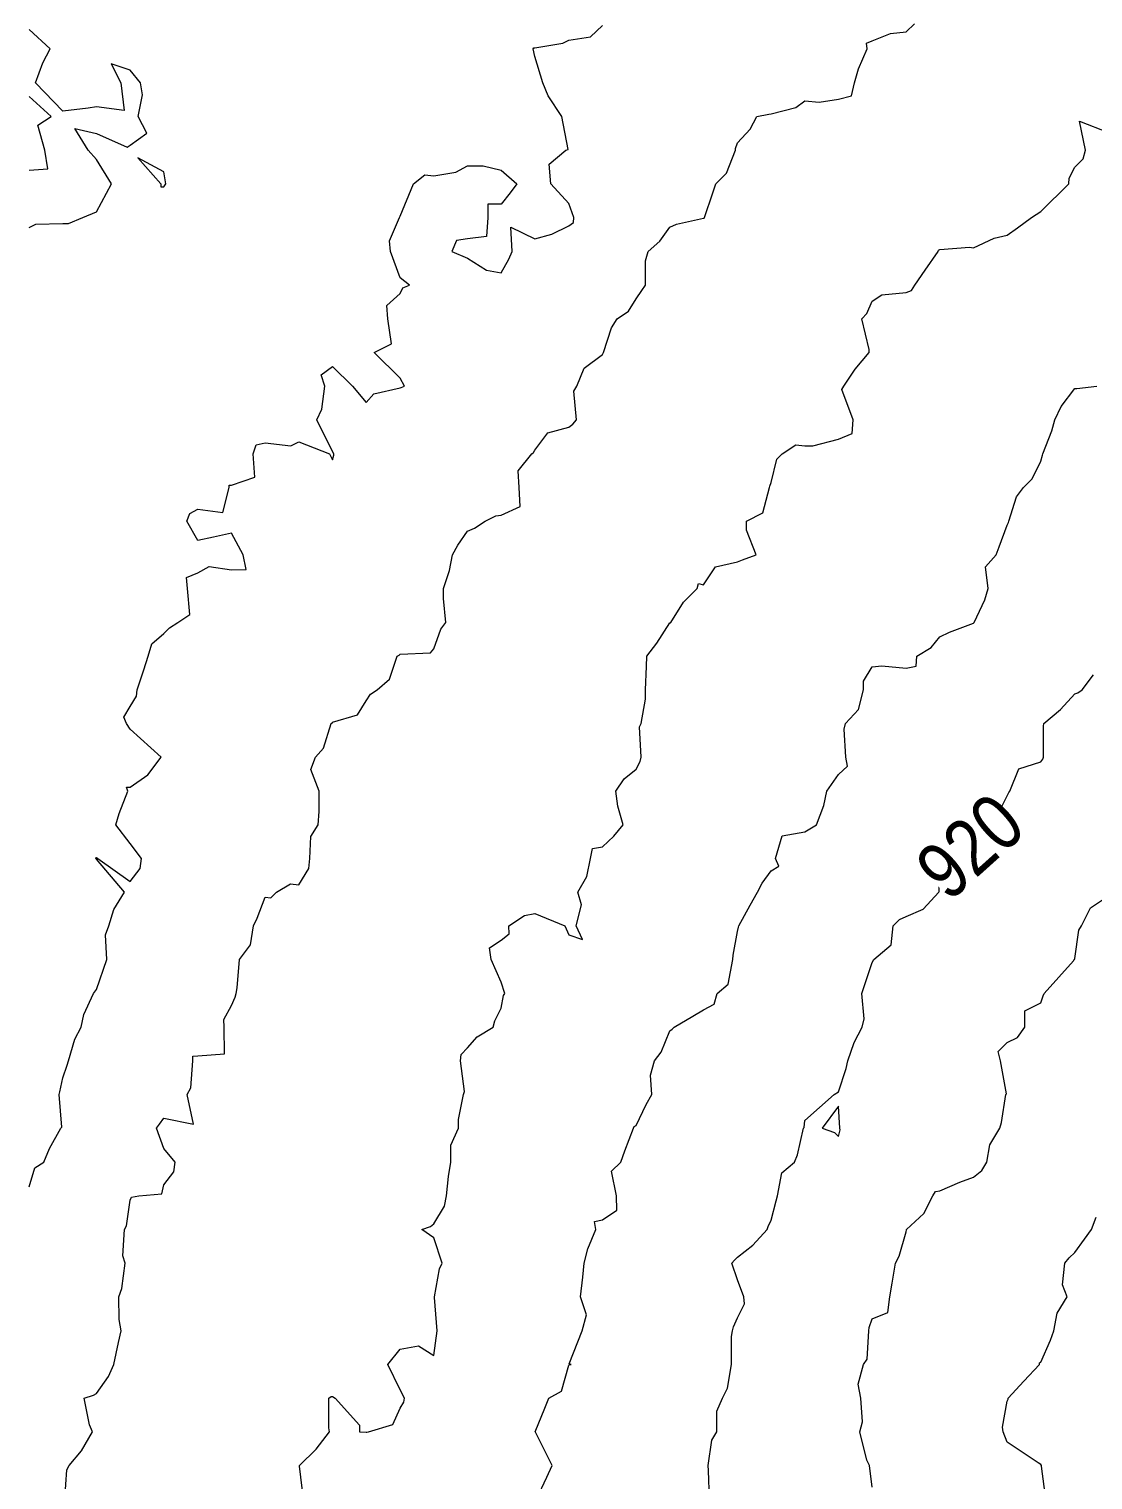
# Model space of a CAD drawing. Extents: x 537850 to 541798, y 6045627 to 6050132.
# Drawn here: x 539729.3 to 539824, y 6047119.7 to 6047248.8 of the extents above; entities that cross this region are included whole.
import ezdxf

# ---------------------------------------------------------------- set-up
doc = ezdxf.new("R2010")
doc.units = 0
doc.header["$LTSCALE"] = 5
doc.linetypes.add('DASHED2', pattern=[9.525, 6.35, -3.175])
doc.layers.add('Contour_Line_Intermediate', color=7, linetype='DASHED2', true_color=0xd9d9d9)
doc.layers.add('Contour_Line_Major', color=7, linetype='Continuous', true_color=0x6b6b6b)
doc.styles.get("Standard").update_dxf_attribs({"font": 'ARIALN.TTF'})

msp = doc.modelspace()

# ---------------------------------------------------------------- linework, layer by layer
at = {"layer": 'Contour_Line_Intermediate', "linetype": 'Continuous', "lineweight": 13, "flags": 128}
for points, elevation in [([(539729.338, 6047145.816), (539729.855, 6047147.498), (539730.644, 6047148.015), (539731.149, 6047149.204), (539732.156, 6047151.015), (539732.248, 6047151.104), (539732.026, 6047154.015), (539732.08, 6047154.273), (539732.338, 6047155.501), (539732.717, 6047156.636), (539732.843, 6047157.014), (539733.42, 6047158.932), (539733.963, 6047160.014), (539734.221, 6047161.131), (539735.077, 6047163.014), (539735.338, 6047163.372), (539736.257, 6047166.014), (539736.136, 6047168.216), (539736.422, 6047169.014), (539736.878, 6047170.474), (539737.825, 6047172.014), (539735.338, 6047174.954), (539735.287, 6047175.014), (539735.295, 6047175.057), (539735.338, 6047175.093), (539735.47, 6047175.014), (539738.338, 6047172.966), (539739.22, 6047174.132), (539739.343, 6047175.014), (539738.338, 6047176.349), (539737.062, 6047178.013), (539737.345, 6047179.006), (539738.117, 6047181.013), (539737.999, 6047181.352), (539738.338, 6047181.352), (539739.912, 6047182.439), (539741.1, 6047184.013), (539738.338, 6047186.511), (539738.015, 6047187.013), (539737.773, 6047187.577), (539738.338, 6047188.517), (539738.889, 6047189.462), (539738.966, 6047190.013), (539739.558, 6047191.793), (539739.944, 6047193.013), (539740.246, 6047194.104), (539741.338, 6047195.026), (539741.831, 6047195.519), (539742.571, 6047196.013), (539743.631, 6047196.719), (539743.422, 6047199.012), (539743.349, 6047200.001), (539744.337, 6047200.414), (539745.364, 6047200.986), (539747.337, 6047200.687), (539748.642, 6047200.707), (539748.377, 6047202.012), (539747.337, 6047203.954), (539745.748, 6047203.601), (539744.337, 6047203.288), (539743.368, 6047205.012), (539743.647, 6047205.703), (539744.337, 6047206.085), (539746.574, 6047205.776), (539747.126, 6047208.012), (539747.145, 6047208.204), (539747.337, 6047208.204), (539749.417, 6047208.932), (539749.285, 6047211.012), (539749.538, 6047211.811), (539750.337, 6047211.992), (539752.626, 6047211.723), (539753.337, 6047212.079), (539756.057, 6047211.012), (539756.337, 6047210.462), (539756.459, 6047210.89), (539756.437, 6047211.012), (539756.337, 6047211.195), (539754.937, 6047214.012), (539755.373, 6047214.976), (539755.651, 6047217.012), (539755.321, 6047218.027), (539756.337, 6047218.775), (539758.101, 6047217.012), (539759.337, 6047215.559), (539760.004, 6047216.344), (539762.337, 6047216.857), (539762.434, 6047216.914), (539762.734, 6047217.012), (539762.337, 6047217.717), (539760.042, 6047220.011), (539761.572, 6047220.776), (539761.253, 6047223.011), (539761.15, 6047224.198), (539762.337, 6047225.248), (539762.597, 6047225.751), (539763.185, 6047226.011), (539762.337, 6047226.659), (539761.482, 6047229.011), (539761.4, 6047229.947), (539762.296, 6047232.011), (539762.337, 6047232.153), (539763.538, 6047235.011), (539764.542, 6047235.806), (539765.336, 6047235.723), (539767.297, 6047236.05), (539768.336, 6047236.628), (539769.719, 6047236.628), (539771.336, 6047236.223), (539772.73, 6047235.011), (539772.125, 6047234.221), (539771.336, 6047233.192), (539770.155, 6047233.192), (539770.155, 6047232.011), (539770.017, 6047230.33), (539768.336, 6047230.11), (539767.364, 6047229.984), (539766.933, 6047229.011), (539768.336, 6047228.409), (539770.021, 6047227.326), (539771.336, 6047227.107), (539772.021, 6047228.326), (539772.314, 6047229.011), (539772.193, 6047231.154), (539774.336, 6047230.112), (539775.82, 6047230.526), (539777.336, 6047231.265), (539777.757, 6047231.59), (539777.783, 6047232.011), (539777.336, 6047233.264), (539775.734, 6047235.011), (539775.589, 6047236.758), (539777.092, 6047238.011), (539777.273, 6047238.073), (539776.722, 6047241.01), (539775.495, 6047242.851), (539775.049, 6047244.01), (539774.336, 6047246.33), (539774.166, 6047247.01), (539774.236, 6047247.111), (539774.336, 6047247.123), (539776.81, 6047247.536), (539777.336, 6047247.786), (539779.272, 6047248.074), (539780.336, 6047249.083)], 923.956), ([(539732.517, 6047118.016), (539732.701, 6047120.653), (539732.921, 6047121.016), (539734.019, 6047122.335), (539734.981, 6047124.016), (539734.713, 6047124.641), (539734.237, 6047127.016), (539735.071, 6047127.283), (539735.338, 6047127.42), (539736.421, 6047128.933), (539736.872, 6047130.016), (539737.299, 6047131.976), (539737.525, 6047133.016), (539737.348, 6047134.005), (539737.337, 6047136.015), (539737.578, 6047136.776), (539737.883, 6047139.015), (539737.671, 6047139.682), (539737.837, 6047142.015), (539737.999, 6047142.354), (539738.338, 6047144.629), (539738.463, 6047144.89), (539739.119, 6047145.015), (539741.158, 6047145.195), (539741.338, 6047145.995), (539742.203, 6047147.149), (539742.348, 6047148.015), (539741.338, 6047149.227), (539740.667, 6047151.015), (539740.957, 6047151.395), (539741.338, 6047151.916), (539743.966, 6047151.386), (539743.417, 6047154.015), (539743.724, 6047154.628), (539743.894, 6047157.014), (539743.921, 6047157.431), (539744.337, 6047157.461), (539746.719, 6047157.633), (539746.701, 6047160.014), (539746.656, 6047160.696), (539747.337, 6047161.923), (539747.684, 6047162.668), (539747.765, 6047163.014), (539747.845, 6047163.521), (539748.057, 6047166.014), (539749.027, 6047167.324), (539749.312, 6047169.014), (539749.634, 6047169.717), (539750.337, 6047171.577), (539750.847, 6047171.504), (539751.355, 6047172.014), (539752.593, 6047172.757), (539753.337, 6047172.675), (539754.237, 6047174.114), (539754.321, 6047175.014), (539754.392, 6047176.958), (539755.063, 6047178.013), (539755.151, 6047179.199), (539755.151, 6047181.013), (539754.412, 6047182.938), (539754.802, 6047184.013), (539755.533, 6047184.817), (539756.221, 6047187.013), (539756.29, 6047187.06), (539756.337, 6047187.124), (539758.559, 6047187.791), (539759.337, 6047189.035), (539759.713, 6047189.637), (539760.314, 6047190.013), (539761.391, 6047190.958), (539762.086, 6047193.013), (539762.249, 6047193.1), (539762.337, 6047193.195), (539765.05, 6047193.299), (539765.336, 6047193.666), (539765.954, 6047195.395), (539766.403, 6047196.013), (539766.21, 6047198.139), (539766.21, 6047199.012), (539766.722, 6047200.627), (539766.995, 6047202.012), (539767.468, 6047202.88), (539768.336, 6047204.12), (539768.961, 6047204.388), (539769.897, 6047205.012), (539770.854, 6047205.495), (539771.336, 6047205.539), (539773.029, 6047206.319), (539772.94, 6047208.012), (539772.852, 6047209.496), (539774.049, 6047211.012), (539774.214, 6047211.134), (539774.336, 6047211.33), (539775.465, 6047212.883), (539777.336, 6047213.382), (539777.706, 6047213.641), (539778.036, 6047214.012), (539777.785, 6047216.563), (539778.067, 6047217.012), (539778.716, 6047218.631), (539780.336, 6047219.84), (539780.4, 6047219.947), (539780.421, 6047220.011), (539781.15, 6047222.197), (539781.638, 6047223.011), (539782.644, 6047223.703), (539783.336, 6047224.792), (539783.83, 6047225.517), (539784.166, 6047226.011), (539784.166, 6047228.18), (539784.393, 6047229.011), (539785.442, 6047229.904), (539786.335, 6047231.164), (539786.927, 6047231.419), (539789.335, 6047231.953), (539789.371, 6047231.975), (539789.41, 6047232.011), (539790.141, 6047234.205), (539790.41, 6047235.011), (539791.372, 6047235.973), (539792.156, 6047238.011), (539792.176, 6047238.17), (539792.335, 6047238.65), (539793.461, 6047239.884), (539794.059, 6047241.01), (539795.142, 6047241.204), (539795.335, 6047241.247), (539797.547, 6047241.798), (539798.335, 6047242.409), (539799.6, 6047242.276), (539801.335, 6047242.553), (539802.49, 6047242.854), (539802.762, 6047244.01), (539803.101, 6047245.244), (539803.885, 6047247.01), (539803.828, 6047247.517), (539804.335, 6047247.719), (539805.948, 6047248.397), (539807.334, 6047248.548), (539808.092, 6047249.253)], 922.956), ([(539753.76, 6047118.016), (539753.382, 6047120.972), (539753.384, 6047121.016), (539754.867, 6047122.486), (539756.067, 6047124.016), (539755.989, 6047124.364), (539755.989, 6047127.016), (539756.202, 6047127.151), (539756.337, 6047127.174), (539756.556, 6047127.016), (539758.742, 6047124.61), (539758.742, 6047124.016), (539759.337, 6047123.976), (539759.368, 6047123.985), (539759.535, 6047124.016), (539761.69, 6047124.663), (539762.337, 6047126.118), (539762.687, 6047126.666), (539762.725, 6047127.016), (539762.337, 6047127.762), (539761.254, 6047130.016), (539762.337, 6047131.369), (539763.988, 6047131.667), (539765.336, 6047130.805), (539765.622, 6047133.016), (539765.39, 6047135.962), (539765.403, 6047136.015), (539765.837, 6047138.514), (539766.088, 6047139.015), (539765.336, 6047141.269), (539764.28, 6047142.015), (539765.056, 6047142.296), (539765.336, 6047142.513), (539766.275, 6047144.077), (539766.463, 6047145.015), (539766.633, 6047146.718), (539766.838, 6047148.015), (539766.838, 6047149.513), (539767.531, 6047151.015), (539767.542, 6047151.809), (539767.983, 6047154.015), (539768.058, 6047154.292), (539767.718, 6047157.014), (539767.775, 6047157.576), (539768.336, 6047158.163), (539769.192, 6047159.158), (539770.613, 6047160.014), (539770.774, 6047160.577), (539771.336, 6047161.702), (539771.534, 6047162.817), (539771.641, 6047163.014), (539771.336, 6047163.998), (539770.44, 6047166.014), (539770.287, 6047167.063), (539771.336, 6047167.733), (539772.033, 6047168.317), (539771.998, 6047169.014), (539773.416, 6047169.934), (539774.336, 6047170.131), (539776.99, 6047169.014), (539777.336, 6047168.233), (539778.552, 6047167.798), (539778.008, 6047169.014), (539778.464, 6047170.885), (539778.147, 6047172.014), (539778.935, 6047173.415), (539779.286, 6047175.014), (539779.462, 6047175.887), (539780.336, 6047176.037), (539781.343, 6047177.006), (539782.184, 6047178.013), (539781.691, 6047179.658), (539781.521, 6047181.013), (539782.255, 6047182.094), (539783.336, 6047182.966), (539783.699, 6047183.65), (539783.793, 6047184.013), (539783.634, 6047186.714), (539783.77, 6047187.013), (539784.164, 6047189.184), (539784.164, 6047190.013), (539784.255, 6047192.093), (539784.295, 6047193.013), (539785.182, 6047194.166), (539786.335, 6047195.96), (539786.379, 6047195.969), (539786.432, 6047196.013), (539787.53, 6047197.818), (539788.746, 6047199.012), (539788.871, 6047199.476), (539789.335, 6047199.364), (539790.386, 6047200.961), (539792.335, 6047201.392), (539792.789, 6047201.559), (539794.021, 6047202.012), (539793.144, 6047204.203), (539793.144, 6047205.012), (539794.596, 6047205.752), (539795.206, 6047208.012), (539795.234, 6047208.113), (539795.335, 6047208.465), (539795.833, 6047210.514), (539796.308, 6047211.012), (539797.532, 6047211.814), (539798.335, 6047211.72), (539799.043, 6047211.72), (539801.335, 6047212.293), (539802.552, 6047212.795), (539802.645, 6047214.012), (539801.629, 6047216.718), (539801.793, 6047217.012), (539802.81, 6047218.536), (539804.051, 6047220.011), (539804.051, 6047220.295), (539803.4, 6047223.011), (539803.852, 6047223.494), (539804.335, 6047224.577), (539805.194, 6047225.152), (539807.334, 6047225.339), (539807.833, 6047225.513), (539808.105, 6047226.011), (539809.023, 6047227.322), (539810.205, 6047229.011), (539810.235, 6047229.11), (539810.334, 6047229.171), (539812.971, 6047229.374), (539813.334, 6047229.31), (539815.166, 6047230.179), (539816.334, 6047230.458), (539817.238, 6047231.107), (539818.499, 6047232.011), (539819.334, 6047232.548), (539821.804, 6047235.011), (539821.84, 6047235.505), (539822.334, 6047236.489), (539823.095, 6047237.25), (539823.285, 6047238.011), (539822.759, 6047240.585), (539825.334, 6047239.591)], 921.956), ([(539774.477, 6047118.016), (539775.376, 6047119.976), (539775.855, 6047121.016), (539774.375, 6047123.977), (539774.367, 6047124.016), (539775.215, 6047126.137), (539775.566, 6047127.016), (539776.705, 6047127.647), (539777.336, 6047129.94), (539777.363, 6047129.989), (539777.542, 6047130.016), (539777.373, 6047130.053), (539778.546, 6047133.016), (539778.918, 6047134.434), (539778.397, 6047136.015), (539778.581, 6047137.77), (539778.712, 6047139.015), (539779.05, 6047140.301), (539779.755, 6047142.015), (539779.63, 6047142.721), (539780.336, 6047142.864), (539781.61, 6047143.741), (539781.587, 6047145.015), (539781.149, 6047147.201), (539781.963, 6047148.015), (539782.338, 6047149.013), (539783.088, 6047151.015), (539783.165, 6047151.185), (539783.336, 6047151.274), (539784.219, 6047153.131), (539784.727, 6047154.015), (539784.612, 6047155.738), (539784.96, 6047157.014), (539785.567, 6047157.783), (539786.335, 6047159.672), (539786.528, 6047159.822), (539786.707, 6047160.014), (539788.367, 6047160.982), (539789.335, 6047161.546), (539790.279, 6047162.07), (539790.536, 6047163.014), (539791.511, 6047163.838), (539791.946, 6047166.014), (539791.949, 6047166.401), (539792.335, 6047168.504), (539792.44, 6047168.909), (539792.48, 6047169.014), (539793.488, 6047170.861), (539794.116, 6047172.014), (539794.547, 6047172.802), (539795.335, 6047173.928), (539796.024, 6047174.325), (539795.714, 6047175.014), (539796.319, 6047177.03), (539798.335, 6047177.395), (539799.383, 6047178.013), (539800.038, 6047179.717), (539800.298, 6047181.013), (539801.335, 6047182.48), (539802.129, 6047183.219), (539801.978, 6047184.013), (539801.829, 6047186.519), (539801.944, 6047187.013), (539803.097, 6047188.25), (539803.541, 6047190.013), (539803.557, 6047190.791), (539804.335, 6047192.043), (539805.194, 6047192.153), (539807.334, 6047191.934), (539808.23, 6047192.117), (539808.293, 6047193.013), (539809.56, 6047193.787), (539810.334, 6047194.74), (539811.198, 6047195.149), (539813.334, 6047195.935), (539813.377, 6047195.969), (539813.406, 6047196.013), (539814.338, 6047198.009), (539814.633, 6047199.012), (539814.405, 6047200.941), (539815.342, 6047202.012), (539815.612, 6047202.734), (539816.334, 6047204.658), (539816.44, 6047204.906), (539816.467, 6047205.012), (539817.155, 6047207.19), (539817.776, 6047208.012), (539818.555, 6047208.791), (539819.334, 6047210.348), (539819.463, 6047210.883), (539819.505, 6047211.012), (539820.292, 6047213.054), (539820.581, 6047214.012), (539821.14, 6047215.206), (539822.334, 6047216.822), (539822.523, 6047216.822), (539824.291, 6047217.012)], 920.956), ([(539804.335, 6047119.111), (539804.081, 6047121.016), (539803.858, 6047121.493), (539803.234, 6047124.016), (539803.452, 6047124.898), (539803.321, 6047127.016), (539803.092, 6047128.258), (539803.562, 6047130.016), (539803.873, 6047130.477), (539804.028, 6047133.016), (539804.05, 6047133.3), (539804.335, 6047134.059), (539805.718, 6047134.632), (539805.906, 6047136.015), (539806.11, 6047137.24), (539806.405, 6047139.015), (539806.715, 6047139.635), (539807.334, 6047141.8), (539807.37, 6047141.979), (539807.388, 6047142.015), (539808.917, 6047143.432), (539809.729, 6047145.015), (539809.964, 6047145.385), (539810.334, 6047145.459), (539812.112, 6047146.237), (539813.334, 6047146.663), (539814.08, 6047147.269), (539814.536, 6047148.015), (539814.793, 6047149.556), (539815.69, 6047151.015), (539815.82, 6047151.529), (539816.224, 6047154.015), (539816.267, 6047154.082), (539815.743, 6047157.014), (539815.515, 6047157.834), (539816.334, 6047158.637), (539817.258, 6047159.091), (539817.893, 6047160.014), (539817.893, 6047161.455), (539819.334, 6047162.176), (539819.546, 6047162.802), (539819.634, 6047163.014), (539822.228, 6047165.909), (539822.295, 6047166.014), (539822.321, 6047166.027), (539822.334, 6047166.103), (539822.708, 6047168.64), (539822.934, 6047169.014), (539823.734, 6047170.614), (539825.334, 6047171.68)], 918.956), ([(539819.756, 6047118.016), (539819.378, 6047120.972), (539819.371, 6047121.016), (539819.334, 6047121.11), (539819.075, 6047121.275), (539816.334, 6047123.102), (539815.968, 6047124.016), (539815.928, 6047124.422), (539816.334, 6047126.757), (539816.428, 6047126.922), (539816.414, 6047127.016), (539817.818, 6047128.532), (539819.192, 6047130.016), (539819.192, 6047130.158), (539819.334, 6047130.221), (539820.179, 6047132.171), (539820.489, 6047133.016), (539820.766, 6047134.583), (539821.657, 6047136.015), (539821.242, 6047137.107), (539821.459, 6047139.015), (539821.847, 6047139.502), (539822.334, 6047139.975), (539823.193, 6047141.156), (539823.817, 6047142.015), (539824.233, 6047143.116)], 917.956)]:
    msp.add_lwpolyline(points, dxfattribs=dict(at, elevation=elevation))
at = {"layer": 'Contour_Line_Major', "linetype": 'Continuous', "lineweight": 15, "flags": 128}
for points, elevation in [([(539729.338, 6047231.143), (539729.931, 6047231.418), (539732.338, 6047231.484), (539732.864, 6047231.484), (539734.12, 6047232.011), (539735.338, 6047232.533), (539736.672, 6047235.011), (539735.338, 6047237.179), (539734.599, 6047238.011), (539733.413, 6047239.935), (539735.338, 6047239.503), (539738.073, 6047238.275), (539738.338, 6047238.457), (539739.816, 6047239.532), (539739.048, 6047241.01), (539739.416, 6047242.932), (539739.267, 6047244.01), (539738.338, 6047245.13), (539736.658, 6047245.69), (539737.498, 6047244.01), (539737.807, 6047241.541), (539735.338, 6047241.85), (539734.591, 6047241.757), (539732.338, 6047241.475), (539729.925, 6047244.01), (539730.56, 6047245.788), (539731.219, 6047247.01), (539729.338, 6047248.731)], 924.956), ([(539729.338, 6047236.23), (539731, 6047236.349), (539730.738, 6047238.011), (539730.111, 6047240.238), (539731.303, 6047241.01), (539729.338, 6047242.776)], 924.956), ([(539789.843, 6047118.016), (539789.759, 6047120.593), (539789.745, 6047121.016), (539790.068, 6047123.283), (539790.508, 6047124.016), (539790.508, 6047125.843), (539791.011, 6047127.016), (539791.457, 6047127.894), (539791.821, 6047130.016), (539791.821, 6047132.502), (539791.915, 6047133.016), (539792.006, 6047133.344), (539792.335, 6047134.155), (539792.961, 6047135.389), (539792.916, 6047136.015), (539792.335, 6047137.526), (539791.839, 6047139.015), (539792.069, 6047139.281), (539792.335, 6047139.547), (539793.717, 6047140.633), (539794.993, 6047142.015), (539795.063, 6047142.287), (539795.335, 6047142.851), (539795.797, 6047144.553), (539795.9, 6047145.015), (539796.3, 6047147.05), (539797.406, 6047148.015), (539797.69, 6047148.66), (539798.22, 6047151.015), (539798.265, 6047151.084), (539798.335, 6047151.696), (539800.955, 6047154.015), (539801.335, 6047154.268), (539802.016, 6047156.333), (539802.151, 6047157.014), (539802.715, 6047158.634), (539803.443, 6047160.014), (539803.606, 6047160.743), (539803.415, 6047163.014), (539804.335, 6047165.753), (539804.484, 6047166.014), (539806.026, 6047167.322), (539806.177, 6047169.014), (539806.756, 6047169.593), (539807.334, 6047169.867), (539808.845, 6047170.503), (539810.249, 6047172.014), (539810.268, 6047172.08), (539810.268, 6047175.014), (539810.292, 6047175.056), (539810.334, 6047175.092), (539812.629, 6047175.718), (539813.334, 6047176.352), (539813.939, 6047177.409), (539815.045, 6047178.013), (539815.475, 6047178.873), (539816.334, 6047180.59), (539816.466, 6047180.881), (539816.569, 6047181.013), (539817.362, 6047182.985), (539819.334, 6047183.6), (539819.49, 6047183.857), (539819.563, 6047184.013), (539819.563, 6047186.784), (539819.593, 6047187.013), (539821.072, 6047188.275), (539822.334, 6047189.644), (539822.614, 6047189.732), (539822.989, 6047190.013), (539824.009, 6047191.337)], 919.956)]:
    msp.add_lwpolyline(points, dxfattribs=dict(at, elevation=elevation))
for points, elevation in [([(539741.505, 6047235.011), (539741.338, 6047236.096), (539739.029, 6047237.319), (539741.064, 6047235.011), (539741.064, 6047234.737), (539741.338, 6047234.739), (539741.505, 6047235.011)], 924.956), ([(539801.442, 6047151.015), (539801.335, 6047152.99), (539799.871, 6047151.015), (539800.969, 6047150.649), (539801.335, 6047150.282), (539801.472, 6047150.878), (539801.442, 6047151.015)], 919.956)]:
    msp.add_lwpolyline(points, close=True, dxfattribs=dict(at, elevation=elevation))

# ---------------------------------------------------------------- next in the draw order: texts
at = {"layer": 'Contour_Line_Major', "color": 251, "linetype": 'Continuous', "lineweight": -3, "true_color": 0x6b6b6b, "insert": (539813.041, 6047176.088, 919.956), "char_height": 4.99976, "width": 7.1418, "attachment_point": 5, "rotation": 41.93463, "bg_fill": 3, "box_fill_scale": 1.181818, "bg_fill_color": 256, "bg_fill_true_color": 13158600, "bg_fill_transparency": 0}
msp.add_mtext('{\\C256;920}', dxfattribs=at)

doc.saveas('drawing.dxf')
